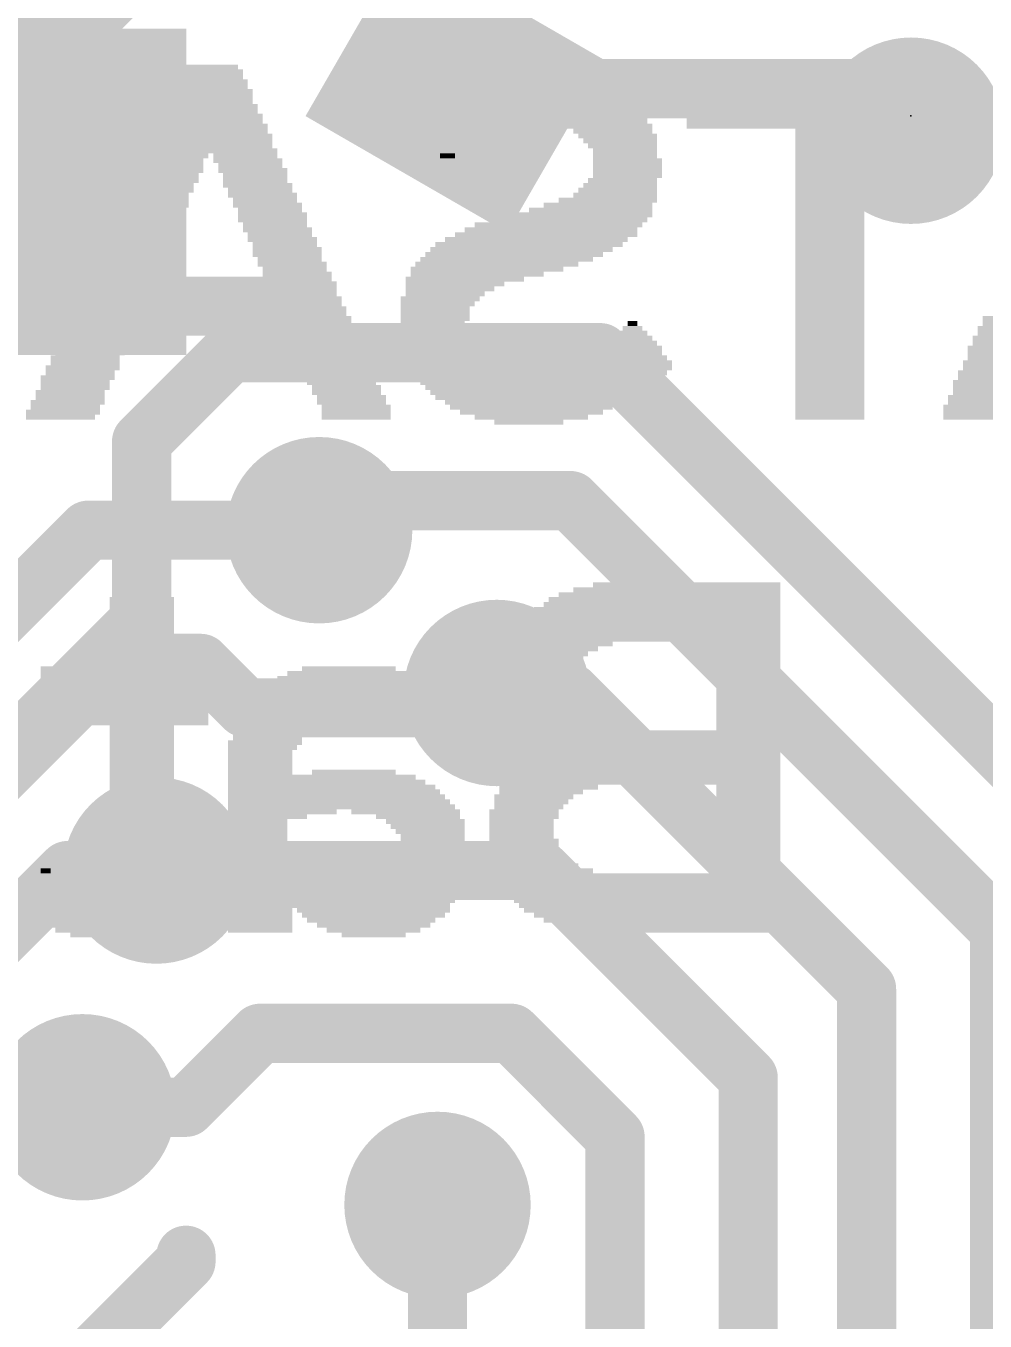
# Model space of a CAD drawing. Extents: x -25.4 to 25.4, y -25.4 to 25.5.
# Drawn here: x 4.71 to 8.83, y 9.69 to 15.25 of the extents above; entities that cross this region are included whole.
import ezdxf

# ---------------------------------------------------------------- set-up
doc = ezdxf.new("R2010")
doc.units = 0
for name, color, linetype in [('1', 12, 'CONTINUOUS'), ('16', 132, 'CONTINUOUS'), ('18', 110, 'CONTINUOUS'), ('20', 53, 'CONTINUOUS'), ('204', 40, 'CONTINUOUS'), ('23', 53, 'CONTINUOUS')]:
    doc.layers.add(name, color=color, linetype=linetype)

# ---------------------------------------------------------------- blocks, each defined once
blk = doc.blocks.new('RECT')
blk.add_solid([(-0.5, -0.5), (0.5, -0.5), (-0.5, 0.5), (0.5, 0.5)])
blk = doc.blocks.new('ROUNDV')
at = {"const_width": 0.5}
blk.add_lwpolyline([(0, -0.25, 1), (0, 0.25, 1), (0, -0.25)], format="xyb", dxfattribs=at)

msp = doc.modelspace()

# ---------------------------------------------------------------- linework, layer by layer
at = {"layer": '1'}
for points, const_width in [([(20.32, 0, 0.4142), (0, 20.32)], 0.254), ([(7.1205, -18.6055, 0.6745), (7.9375, 18.542)], 0.6096), ([(4.8514, 15.24, 1), (4.5466, 15.24)], 0.3048), ([(4.5912, 15.3478, 1), (4.8068, 15.1322)], 0.3048), ([(6.556, 15.0397, 1), (6.556, 14.9127)], 0.127), ([(8.3732, 15.0211, 1), (8.2834, 14.9313)], 0.127), ([(8.3283, 14.9127, 1), (8.3283, 15.0397)], 0.127), ([(8.4641, 14.7506, 1), (8.5539, 14.8404)], 0.127), ([(4.5466, 14.533, 1), (4.8514, 14.533)], 0.3048), ([(4.9775, 13.1445, 1), (4.9775, 13.0175)], 0.127), ([(5.0224, 13.0361, 1), (4.9326, 13.1259)], 0.127), ([(5.969, 13.0175, 1), (5.969, 13.1445)], 0.127), ([(5.08, 12.573, 1), (5.08, 12.446)], 0.127), ([(5.1249, 12.4646, 1), (5.0351, 12.5544)], 0.127), ([(5.5059, 12.5544, 1), (5.4161, 12.4646)], 0.127), ([(5.461, 12.446, 1), (5.461, 12.573)], 0.127), ([(6.7759, 12.3376, 1), (6.6861, 12.4274)], 0.127), ([(5.6515, 12.3825, 1), (5.6515, 12.2555)], 0.127), ([(5.6066, 12.2741, 1), (5.6964, 12.3639)], 0.127), ([(6.6226, 12.3639, 1), (6.7124, 12.2741)], 0.127), ([(6.6675, 12.2555, 1), (6.6675, 12.3825)], 0.127), ([(4.8895, 11.684, 1), (4.8895, 11.557)], 0.127), ([(4.9344, 11.5756, 1), (4.8446, 11.6654)], 0.127), ([(5.2705, 11.557, 1), (5.2705, 11.684)], 0.127), ([(4.953, 10.541, 1), (4.953, 10.668)], 0.127), ([(6.5405, 10.1854, 1), (6.4135, 10.1854)], 0.127), ([(5.461, 9.9695, 1), (5.334, 9.9695)], 0.127), ([(5.4424, 9.8974, 1), (5.3526, 9.9872)], 0.127), ([(5.334, 9.9423, 1), (5.461, 9.9423)], 0.127)]:
    msp.add_lwpolyline(points, format="xyb", dxfattribs=dict(at, const_width=const_width))
for points, const_width in [([(4.699, 15.24), (5.334, 15.875)], 0.6096), ([(4.699, 14.533), (4.699, 15.24)], 0.6096), ([(6.556, 14.9762), (8.3283, 14.9762)], 0.254), ([(8.3283, 14.9762), (8.509, 14.7955)], 0.254), ([(4.108, 12.2115), (4.9775, 13.081)], 0.254), ([(4.9775, 13.081), (5.969, 13.081)], 0.254), ([(4.282, 11.7115), (5.08, 12.5095)], 0.254), ([(5.08, 12.5095), (5.461, 12.5095)], 0.254), ([(5.461, 12.5095), (5.6515, 12.319)], 0.254), ([(6.6675, 12.319), (6.731, 12.3825)], 0.254), ([(5.6515, 12.319), (6.6675, 12.319)], 0.254), ([(4.4805, 11.2115), (4.8895, 11.6205)], 0.254), ([(4.8895, 11.6205), (5.2705, 11.6205)], 0.254), ([(4.3415, 10.6045), (4.953, 10.6045)], 0.254), ([(6.477, 10.1854), (6.477, 9.183)], 0.254), ([(4.6745, 9.2193), (5.3975, 9.9423)], 0.254), ([(5.3975, 9.9423), (5.3975, 9.9695)], 0.254)]:
    msp.add_lwpolyline(points, dxfattribs=dict(at, const_width=const_width))
at = {"layer": '16'}
for points, const_width in [([(20.32, 0, 0.4142), (0, 20.32)], 0.254), ([(8.255, 14.6685, 1), (8.255, 14.5415)], 0.127), ([(8.382, 14.5415, 1), (8.382, 14.6685)], 0.127), ([(5.588, 13.9065, 1), (5.588, 13.7795)], 0.127), ([(5.6329, 13.7981, 1), (5.5431, 13.8879)], 0.127), ([(7.2204, 13.8879, 1), (7.1306, 13.7981)], 0.127), ([(7.1755, 13.7795, 1), (7.1755, 13.9065)], 0.127), ([(5.2705, 13.462, 1), (5.1435, 13.462)], 0.127), ([(5.1621, 13.5069, 1), (5.2519, 13.4171)], 0.127), ([(6.096, 13.2715, 1), (6.096, 13.1445)], 0.127), ([(6.1409, 13.1631, 1), (6.0511, 13.2529)], 0.127), ([(7.0934, 13.2529, 1), (7.0036, 13.1631)], 0.127), ([(7.0485, 13.1445, 1), (7.0485, 13.2715)], 0.127), ([(5.9241, 13.1259, 1), (6.0139, 13.0361)], 0.127), ([(5.2519, 12.6551, 1), (5.1621, 12.7449)], 0.127), ([(5.1435, 12.7, 1), (5.2705, 12.7)], 0.127), ([(6.731, 12.446, 1), (6.731, 12.319)], 0.127), ([(7.0934, 12.4274, 1), (7.0036, 12.3376)], 0.127), ([(7.0485, 12.319, 1), (7.0485, 12.446)], 0.127), ([(5.334, 11.6205, 1), (5.207, 11.6205)], 0.127), ([(5.334, 11.684, 1), (5.334, 11.557)], 0.127), ([(5.3789, 11.5756, 1), (5.2891, 11.6654)], 0.127), ([(6.9664, 11.6654, 1), (6.8766, 11.5756)], 0.127), ([(6.9215, 11.557, 1), (6.9215, 11.684)], 0.127), ([(5.2256, 11.6019, 1), (5.3154, 11.5121)], 0.127), ([(5.207, 11.557, 1), (5.334, 11.557)], 0.127), ([(8.9535, 11.3665, 1), (8.8265, 11.3665)], 0.127), ([(8.8451, 11.3216, 1), (8.9349, 11.4114)], 0.127), ([(8.382, 11.1125, 1), (8.255, 11.1125)], 0.127), ([(8.2736, 11.0676, 1), (8.3634, 11.1574)], 0.127), ([(5.715, 10.9855, 1), (5.715, 10.8585)], 0.127), ([(5.7599, 10.8771, 1), (5.6701, 10.9669)], 0.127), ([(6.8394, 10.9669, 1), (6.7496, 10.8771)], 0.127), ([(6.7945, 10.8585, 1), (6.7945, 10.9855)], 0.127), ([(7.874, 10.7315, 1), (7.747, 10.7315)], 0.127), ([(7.7656, 10.6866, 1), (7.8554, 10.7764)], 0.127), ([(4.953, 10.668, 1), (4.953, 10.541)], 0.127), ([(5.3975, 10.541, 1), (5.3975, 10.668)], 0.127), ([(5.3526, 10.6494, 1), (5.4424, 10.5596)], 0.127), ([(7.3025, 10.4775, 1), (7.1755, 10.4775)], 0.127), ([(7.1941, 10.4326, 1), (7.2839, 10.5224)], 0.127)]:
    msp.add_lwpolyline(points, format="xyb", dxfattribs=dict(at, const_width=const_width))
at = {"layer": '16', "const_width": 0.254}
for points in [[(8.255, 14.605), (8.382, 14.605)], [(5.207, 13.462), (5.588, 13.843)], [(5.588, 13.843), (7.1755, 13.843)], [(7.1755, 13.843), (9.4615, 11.557)], [(5.207, 12.7), (5.207, 13.462)], [(6.096, 13.208), (5.969, 13.081)], [(7.0485, 13.208), (6.096, 13.208)], [(7.0485, 13.208), (8.89, 11.3665)], [(4.318, 11.811), (5.207, 12.7)], [(7.0485, 12.3825), (6.731, 12.3825)], [(8.3185, 11.1125), (7.0485, 12.3825)], [(5.2705, 11.6205), (5.2705, 11.557)], [(5.2705, 11.557), (5.334, 11.6205)], [(5.334, 11.6205), (6.9215, 11.6205)], [(6.9215, 11.6205), (7.8105, 10.7315)], [(8.89, 11.3665), (8.89, 3.302)], [(8.3185, 11.1125), (8.3185, 2.794)], [(5.715, 10.922), (5.3975, 10.6045)], [(6.7945, 10.922), (5.715, 10.922)], [(7.239, 10.4775), (6.7945, 10.922)], [(7.8105, 2.4765), (7.8105, 10.7315)], [(5.3975, 10.6045), (4.953, 10.6045)], [(7.239, 9.398), (7.239, 10.4775)]]:
    msp.add_lwpolyline(points, dxfattribs=at)
at = {"layer": '20', "const_width": 0.0254}
msp.add_lwpolyline([(-3.4925, 25.146, 14.4823), (3.4925, 25.146)], format="xyb", dxfattribs=at)
at = {"layer": '23'}
msp.add_point((8.509, 14.859), dxfattribs=at)

# ---------------------------------------------------------------- block references
at = {"layer": '1', "xscale": 0.85, "rotation": 240}
msp.add_blockref('RECT', (6.556, 14.9762), dxfattribs=at)
at = {"layer": '1', "xscale": 1.4, "yscale": 1.4, "rotation": 180}
msp.add_blockref('RECT', (4.699, 14.533), dxfattribs=at)
at = {"layer": '18', "xscale": 0.8001, "yscale": 0.8001}
for p in [(8.509, 14.7955), (8.509, 14.7955), (5.969, 13.081), (5.969, 13.081), (6.731, 12.3825), (6.731, 12.3825), (5.2705, 11.6205), (5.2705, 11.6205), (4.953, 10.6045), (4.953, 10.6045), (6.477, 10.1854), (6.477, 10.1854)]:
    msp.add_blockref('ROUNDV', p, dxfattribs=at)
at = {"layer": '204', "yscale": 0.0212, "rotation": 180}
for p, xscale in [((5.4935, 15.069), 0.254), ((6.9117, 15.069), 0.2963), ((5.4935, 15.0267), 0.2963), ((5.5041, 15.0056), 0.3175), ((5.5041, 15.0479), 0.2752), ((6.8905, 15.0056), 0.6773), ((6.8905, 15.0267), 0.5926), ((6.8905, 15.0479), 0.4656), ((8.1604, 15.0479), 1.2276), ((8.1604, 15.0267), 1.2276), ((8.1604, 15.0056), 1.2276), ((5.4935, 14.9421), 0.381), ((5.4935, 14.9844), 0.3387), ((5.5041, 14.9632), 0.3598), ((6.8693, 14.9421), 0.889), ((6.8799, 14.9632), 0.8255), ((6.8799, 14.9844), 0.7408), ((8.1604, 14.9844), 1.2276), ((8.1604, 14.9632), 1.2276), ((8.1604, 14.9421), 1.2276), ((5.4935, 14.8997), 0.4233), ((5.4935, 14.9209), 0.381), ((6.8693, 14.8997), 0.9736), ((6.8693, 14.9209), 0.9313), ((8.1604, 14.9209), 1.2276), ((8.1604, 14.8997), 1.2276), ((5.4935, 14.8362), 0.4656), ((5.4935, 14.8786), 0.4233), ((5.5041, 14.8574), 0.4445), ((6.8587, 14.8786), 0.9948), ((6.8799, 14.8574), 0.9948), ((6.8799, 14.8362), 0.9948), ((8.1604, 14.8786), 1.2276), ((8.1604, 14.8574), 1.2276), ((8.1604, 14.8362), 1.2276), ((5.4935, 14.7939), 0.508), ((5.5041, 14.8151), 0.4868), ((6.6048, 14.8151), 0.4022), ((6.5836, 14.7939), 0.3175), ((7.208, 14.8151), 0.381), ((7.2291, 14.7939), 0.3387), ((8.1604, 14.8151), 1.2276), ((8.1604, 14.7939), 0.2963), ((5.4935, 14.7516), 0.5503), ((5.4935, 14.7304), 0.5503), ((5.5041, 14.7727), 0.5291), ((6.5624, 14.7727), 0.2328), ((6.5413, 14.7516), 0.1905), ((6.5413, 14.7304), 0.1482), ((7.2503, 14.7727), 0.3387), ((7.2609, 14.7516), 0.3175), ((7.2715, 14.7304), 0.2963), ((8.1604, 14.7727), 0.2963), ((8.1604, 14.7516), 0.2963), ((8.1604, 14.7304), 0.2963), ((5.3454, 14.6881), 0.2963), ((5.3348, 14.6669), 0.2752), ((5.5041, 14.7092), 0.5715), ((5.6523, 14.6881), 0.2752), ((5.6629, 14.6669), 0.2963), ((6.5307, 14.7092), 0.0847), ((6.5201, 14.6881), 0.0635), ((7.2926, 14.6669), 0.2963), ((7.2821, 14.7092), 0.2752), ((7.2821, 14.6881), 0.2752), ((8.1604, 14.7092), 0.2963), ((8.1604, 14.6881), 0.2963), ((8.1604, 14.6669), 0.2963), ((5.3242, 14.6457), 0.2963), ((5.3242, 14.6246), 0.2963), ((5.684, 14.6246), 0.2963), ((5.6735, 14.6457), 0.2752), ((7.2926, 14.6457), 0.2963), ((7.2926, 14.6246), 0.2963), ((8.1604, 14.6457), 0.2963), ((8.1604, 14.6246), 0.2963), ((5.2819, 14.5611), 0.2963), ((5.3031, 14.6034), 0.2963), ((5.3031, 14.5822), 0.2963), ((5.6946, 14.6034), 0.2752), ((5.6946, 14.5822), 0.2752), ((5.7052, 14.5611), 0.2963), ((7.2609, 14.5611), 0.3175), ((7.2715, 14.5822), 0.2963), ((7.2926, 14.6034), 0.2963), ((8.1604, 14.6034), 0.2963), ((8.1604, 14.5822), 0.2963), ((8.1604, 14.5611), 0.2963), ((5.2607, 14.4976), 0.2963), ((5.2713, 14.5187), 0.2752), ((5.2819, 14.5399), 0.2963), ((5.7158, 14.5399), 0.2752), ((5.7264, 14.5187), 0.2963), ((5.737, 14.4976), 0.2752), ((7.208, 14.4976), 0.4233), ((7.2397, 14.5187), 0.3598), ((7.2503, 14.5399), 0.3387), ((8.1604, 14.5399), 0.2963), ((8.1604, 14.5187), 0.2963), ((8.1604, 14.4976), 0.2963), ((5.2396, 14.4552), 0.2963), ((5.2607, 14.4764), 0.2963), ((5.7475, 14.4764), 0.2963), ((5.7581, 14.4552), 0.2752), ((7.1339, 14.4552), 0.5291), ((7.1656, 14.4764), 0.4656), ((8.1604, 14.4764), 0.2963), ((8.1604, 14.4552), 0.2963), ((5.2184, 14.4129), 0.2963), ((5.2184, 14.3917), 0.2963), ((5.2396, 14.4341), 0.2963), ((5.7687, 14.4341), 0.2963), ((5.7687, 14.4129), 0.2963), ((5.7793, 14.3917), 0.2752), ((6.9963, 14.3917), 0.7196), ((7.0387, 14.4129), 0.6773), ((7.0916, 14.4341), 0.6138), ((8.1604, 14.4341), 0.2963), ((8.1604, 14.4129), 0.2963), ((8.1604, 14.3917), 0.2963), ((5.1972, 14.3494), 0.2963), ((5.2078, 14.3706), 0.2752), ((5.7899, 14.3706), 0.2963), ((5.8005, 14.3494), 0.2752), ((6.9434, 14.3494), 0.7831), ((6.9646, 14.3706), 0.7408), ((8.1604, 14.3706), 0.2963), ((8.1604, 14.3494), 0.2963), ((5.1761, 14.3071), 0.2963), ((5.1761, 14.2859), 0.2963), ((5.1972, 14.3282), 0.2963), ((5.811, 14.3282), 0.2963), ((5.8216, 14.3071), 0.2752), ((5.8322, 14.2859), 0.2963), ((6.8376, 14.2859), 0.7831), ((6.8693, 14.3071), 0.8043), ((6.9011, 14.3282), 0.7831), ((8.1604, 14.3282), 0.2963), ((8.1604, 14.3071), 0.2963), ((8.1604, 14.2859), 0.2963), ((5.1337, 14.2224), 0.2963), ((5.1549, 14.2647), 0.2963), ((5.1549, 14.2436), 0.2963), ((5.8322, 14.2647), 0.2963), ((5.8428, 14.2436), 0.2752), ((5.8534, 14.2224), 0.2963), ((6.7317, 14.2224), 0.6985), ((6.7741, 14.2436), 0.7408), ((6.8058, 14.2647), 0.762), ((8.1604, 14.2647), 0.2963), ((8.1604, 14.2436), 0.2963), ((8.1604, 14.2224), 0.2963), ((5.1337, 14.2012), 0.2963), ((5.1337, 14.1801), 0.2963), ((5.8639, 14.2012), 0.2752), ((5.8745, 14.1801), 0.2963), ((6.6894, 14.2012), 0.6561), ((6.6471, 14.1801), 0.5715), ((8.1604, 14.2012), 0.2963), ((8.1604, 14.1801), 0.2963), ((5.4935, 14.1166), 1.1006), ((5.4935, 14.1589), 1.0583), ((5.5041, 14.1378), 1.0795), ((6.5942, 14.1589), 0.508), ((6.5518, 14.1378), 0.4233), ((6.5307, 14.1166), 0.381), ((8.1604, 14.1589), 0.2963), ((8.1604, 14.1378), 0.2963), ((8.1604, 14.1166), 0.2963), ((5.4935, 14.0743), 1.143), ((5.4935, 14.0531), 1.143), ((5.4935, 14.0954), 1.1006), ((6.4883, 14.0743), 0.3387), ((6.4778, 14.0531), 0.3175), ((6.5095, 14.0954), 0.3387), ((8.1604, 14.0954), 0.2963), ((8.1604, 14.0743), 0.2963), ((8.1604, 14.0531), 0.2963), ((5.4935, 14.0108), 1.1853), ((5.5041, 14.0319), 1.1641), ((6.4672, 14.0319), 0.2963), ((6.4672, 14.0108), 0.2963), ((8.1604, 14.0319), 0.2963), ((8.1604, 14.0108), 0.2963), ((5.4935, 13.9684), 1.2276), ((5.5041, 13.9473), 1.2488), ((5.5041, 13.9896), 1.2065), ((6.4672, 13.9896), 0.2963), ((6.4566, 13.9684), 0.2752), ((6.4672, 13.9473), 0.2963), ((7.3138, 13.9473), 0.0847), ((7.3138, 13.9684), 0.0423), ((8.1604, 13.9896), 0.2963), ((8.1604, 13.9684), 0.2963), ((8.1604, 13.9473), 0.2963), ((9.4198, 13.9473), 1.2488), ((9.4198, 13.9896), 1.2065), ((9.4198, 13.9684), 1.2065), ((5.4935, 13.9261), 1.2699), ((5.0067, 13.9049), 0.2963), ((5.9909, 13.9049), 0.2752), ((6.4672, 13.9261), 0.2963), ((6.4672, 13.9049), 0.2963), ((7.3032, 13.9049), 0.1905), ((7.3138, 13.9261), 0.127), ((8.1604, 13.9261), 0.2963), ((8.1604, 13.9049), 0.2963), ((8.9224, 13.9049), 0.2963), ((9.4198, 13.9261), 1.2488), ((4.9856, 13.8626), 0.2963), ((4.9856, 13.8414), 0.2963), ((5.0067, 13.8838), 0.2963), ((6.0015, 13.8838), 0.2963), ((6.0015, 13.8626), 0.2963), ((6.0227, 13.8414), 0.2963), ((6.4883, 13.8838), 0.2963), ((6.4989, 13.8626), 0.3175), ((6.5095, 13.8414), 0.3387), ((7.2715, 13.8414), 0.3387), ((7.2926, 13.8626), 0.2963), ((7.3032, 13.8838), 0.2328), ((8.1604, 13.8838), 0.2963), ((8.1604, 13.8626), 0.2963), ((8.1604, 13.8414), 0.2963), ((8.9118, 13.8626), 0.3175), ((8.9012, 13.8414), 0.2963), ((8.9224, 13.8838), 0.2963), ((4.9538, 13.7779), 0.3175), ((4.9644, 13.8203), 0.2963), ((4.9644, 13.7991), 0.2963), ((6.0227, 13.8203), 0.2963), ((6.0439, 13.7991), 0.2963), ((6.0439, 13.7779), 0.2963), ((6.5201, 13.8203), 0.3598), ((6.5624, 13.7991), 0.4022), ((6.9222, 13.7779), 1.1218), ((7.2291, 13.7991), 0.508), ((7.2609, 13.8203), 0.4022), ((8.1604, 13.8203), 0.2963), ((8.1604, 13.7991), 0.2963), ((8.1604, 13.7779), 0.2963), ((8.8801, 13.7991), 0.2963), ((8.8801, 13.7779), 0.2963), ((8.9012, 13.8203), 0.2963), ((4.9327, 13.7356), 0.3175), ((4.9432, 13.7568), 0.2963), ((6.0544, 13.7568), 0.2752), ((6.065, 13.7356), 0.2963), ((6.9222, 13.7568), 1.0795), ((6.9117, 13.7356), 1.0583), ((8.1604, 13.7568), 0.2963), ((8.1604, 13.7356), 0.2963), ((8.8695, 13.7568), 0.3175), ((8.8589, 13.7356), 0.2963), ((4.9009, 13.6721), 0.2963), ((4.9221, 13.7144), 0.2963), ((4.9221, 13.6933), 0.2963), ((6.065, 13.7144), 0.2963), ((6.0862, 13.6933), 0.2963), ((6.0862, 13.6721), 0.2963), ((6.9117, 13.7144), 1.016), ((6.9117, 13.6933), 0.9736), ((6.9011, 13.6721), 0.9101), ((8.1604, 13.7144), 0.2963), ((8.1604, 13.6933), 0.2963), ((8.1604, 13.6721), 0.2963), ((8.8483, 13.7144), 0.3175), ((8.8377, 13.6933), 0.2963), ((8.8377, 13.6721), 0.2963), ((4.8903, 13.6298), 0.3175), ((4.8797, 13.6086), 0.2963), ((4.9009, 13.6509), 0.2963), ((6.1074, 13.6509), 0.2963), ((6.1074, 13.6298), 0.2963), ((6.1285, 13.6086), 0.2963), ((6.8905, 13.6509), 0.8466), ((6.9011, 13.6298), 0.7831), ((6.8799, 13.6086), 0.6985), ((8.1604, 13.6509), 0.2963), ((8.1604, 13.6298), 0.2963), ((8.1604, 13.6086), 0.2963), ((8.806, 13.6086), 0.3175), ((8.8166, 13.6509), 0.2963), ((8.8166, 13.6298), 0.2963), ((4.8692, 13.5874), 0.3175), ((4.8586, 13.5663), 0.2963), ((6.1285, 13.5874), 0.2963), ((6.1285, 13.5663), 0.2963), ((6.8799, 13.5874), 0.6138), ((6.8799, 13.5663), 0.4868), ((8.1604, 13.5874), 0.2963), ((8.1604, 13.5663), 0.2963), ((8.7954, 13.5874), 0.2963), ((8.7954, 13.5663), 0.2963), ((6.8693, 13.5451), 0.2963), ((7.5466, 12.8466), 0.8043), ((5.2078, 12.7831), 0.2752), ((7.4514, 12.7831), 0.9948), ((7.4726, 12.8043), 0.9525), ((7.5043, 12.8255), 0.889), ((5.2078, 12.762), 0.2752), ((5.2078, 12.7408), 0.2752), ((5.2078, 12.7196), 0.2752), ((7.4091, 12.7196), 1.0795), ((7.4196, 12.7408), 1.0583), ((7.4408, 12.762), 1.016), ((5.2078, 12.6985), 0.2752), ((5.2078, 12.6773), 0.2752), ((7.3985, 12.6985), 1.1006), ((7.3985, 12.6773), 1.1006), ((5.2078, 12.6561), 0.2752), ((5.2078, 12.635), 0.2752), ((5.2078, 12.6138), 0.2752), ((7.3773, 12.635), 1.143), ((7.3773, 12.6138), 1.143), ((7.3879, 12.6561), 1.1218), ((5.2078, 12.5926), 0.2752), ((5.2078, 12.5715), 0.2752), ((6.9752, 12.5715), 0.381), ((7.0175, 12.5926), 0.4233), ((7.8112, 12.5926), 0.2752), ((7.8112, 12.5715), 0.2752), ((5.2078, 12.5503), 0.2752), ((5.2078, 12.5291), 0.2752), ((5.2078, 12.508), 0.2752), ((6.9434, 12.5291), 0.3175), ((6.954, 12.5503), 0.3387), ((6.9328, 12.508), 0.2963), ((7.8112, 12.5503), 0.2752), ((7.8112, 12.5291), 0.2752), ((7.8112, 12.508), 0.2752), ((5.1337, 12.4868), 0.7196), ((5.1337, 12.4657), 0.7196), ((5.1337, 12.4445), 0.7196), ((6.1074, 12.4445), 0.635), ((6.1074, 12.4657), 0.5503), ((6.0968, 12.4868), 0.4022), ((6.9222, 12.4657), 0.2752), ((6.9222, 12.4445), 0.2752), ((6.9328, 12.4868), 0.2963), ((7.8112, 12.4868), 0.2752), ((7.8112, 12.4657), 0.2752), ((7.8112, 12.4445), 0.2752), ((5.1337, 12.4233), 0.7196), ((5.1337, 12.4022), 0.7196), ((6.1179, 12.4022), 0.7831), ((6.1179, 12.4233), 0.7408), ((6.9222, 12.4233), 0.2752), ((6.9222, 12.4022), 0.2752), ((7.8112, 12.4233), 0.2752), ((7.8112, 12.4022), 0.2752), ((5.1337, 12.381), 0.7196), ((5.1337, 12.3598), 0.7196), ((5.1337, 12.3387), 0.7196), ((6.0756, 12.3387), 0.8255), ((6.0862, 12.3598), 0.8043), ((6.1074, 12.381), 0.8043), ((6.9222, 12.381), 0.2752), ((6.9328, 12.3598), 0.2963), ((6.9434, 12.3387), 0.2752), ((7.8112, 12.381), 0.2752), ((7.8112, 12.3598), 0.2752), ((7.8112, 12.3387), 0.2752), ((5.1337, 12.3175), 0.7196), ((5.1337, 12.2963), 0.7196), ((5.1337, 12.2752), 0.7196), ((6.0439, 12.2752), 0.8466), ((6.065, 12.3175), 0.8466), ((6.0544, 12.2963), 0.8255), ((6.954, 12.3175), 0.2963), ((6.9646, 12.2963), 0.3175), ((6.9857, 12.2752), 0.3175), ((7.8112, 12.3175), 0.2752), ((7.8112, 12.2963), 0.2752), ((7.8112, 12.2752), 0.2752), ((5.1337, 12.254), 0.7196), ((5.2078, 12.2328), 0.2752), ((5.7793, 12.2328), 0.3598), ((5.8322, 12.254), 0.4233), ((6.3402, 12.254), 0.254), ((6.3719, 12.2328), 0.1482), ((7.0069, 12.254), 0.3598), ((7.0704, 12.2328), 0.4445), ((7.8112, 12.254), 0.2752), ((7.8112, 12.2328), 0.2752), ((5.2078, 12.2117), 0.2752), ((5.2078, 12.1905), 0.2752), ((5.2078, 12.1693), 0.2752), ((5.737, 12.1693), 0.3175), ((5.7475, 12.1905), 0.2963), ((5.7687, 12.2117), 0.3387), ((6.4037, 12.2117), 0.0847), ((7.4091, 12.2117), 1.0795), ((7.4196, 12.1905), 1.0583), ((7.4302, 12.1693), 1.0371), ((5.2078, 12.1482), 0.2752), ((5.2078, 12.127), 0.2752), ((5.7264, 12.1482), 0.2963), ((5.7158, 12.127), 0.2752), ((7.4514, 12.1482), 0.9948), ((7.4514, 12.127), 0.9948), ((5.2078, 12.1058), 0.2752), ((5.2078, 12.0847), 0.2752), ((5.2078, 12.0635), 0.2752), ((5.7158, 12.1058), 0.2752), ((5.7158, 12.0847), 0.2752), ((5.7158, 12.0635), 0.2752), ((7.3879, 12.0635), 1.1218), ((7.4091, 12.0847), 1.0795), ((7.4302, 12.1058), 1.0371), ((5.2078, 12.0423), 0.2752), ((5.2078, 12.0212), 0.2752), ((5.2078, 12), 0.2752), ((5.7158, 12.0423), 0.2752), ((6.0015, 12), 0.8466), ((5.9804, 12.0212), 0.8043), ((6.1179, 12.0423), 0.3598), ((7.3561, 12), 1.1853), ((7.3667, 12.0212), 1.1641), ((7.3773, 12.0423), 1.143), ((5.2078, 11.9788), 0.2752), ((5.2078, 11.9577), 0.2752), ((6.0227, 11.9788), 0.889), ((6.0333, 11.9577), 0.9101), ((6.9222, 11.9577), 0.3598), ((6.954, 11.9788), 0.4233), ((7.8112, 11.9788), 0.2752), ((7.8112, 11.9577), 0.2752), ((5.2078, 11.9365), 0.2752), ((5.2078, 11.9153), 0.2752), ((5.2078, 11.8942), 0.2752), ((6.0544, 11.9153), 0.9525), ((6.0439, 11.9365), 0.9313), ((6.065, 11.8942), 0.9736), ((6.8799, 11.9153), 0.3175), ((6.8693, 11.8942), 0.2963), ((6.8905, 11.9365), 0.3387), ((7.8112, 11.9365), 0.2752), ((7.8112, 11.9153), 0.2752), ((7.8112, 11.8942), 0.2752), ((5.2078, 11.873), 0.2752), ((5.2078, 11.8518), 0.2752), ((5.2078, 11.8307), 0.2752), ((5.7475, 11.8518), 0.3387), ((5.811, 11.873), 0.4656), ((5.7052, 11.8307), 0.254), ((6.3402, 11.873), 0.4657), ((6.3931, 11.8518), 0.3598), ((6.4248, 11.8307), 0.3387), ((6.8376, 11.8307), 0.2752), ((6.8482, 11.873), 0.2963), ((6.8482, 11.8518), 0.2963), ((7.8112, 11.873), 0.2752), ((7.8112, 11.8518), 0.2752), ((7.8112, 11.8307), 0.2752), ((5.2078, 11.8095), 0.2752), ((5.2078, 11.7883), 0.2752), ((5.7052, 11.8095), 0.254), ((5.7052, 11.7883), 0.254), ((6.4354, 11.8095), 0.3175), ((6.446, 11.7883), 0.2963), ((6.8376, 11.8095), 0.2752), ((6.8376, 11.7883), 0.2752), ((7.8112, 11.8095), 0.2752), ((7.8112, 11.7883), 0.2752), ((5.2078, 11.7672), 0.2752), ((5.2078, 11.746), 0.2752), ((5.2078, 11.7248), 0.2752), ((5.7052, 11.7672), 0.254), ((5.7052, 11.746), 0.254), ((5.7158, 11.7248), 0.2752), ((6.4566, 11.7672), 0.2752), ((6.4566, 11.746), 0.2752), ((6.4778, 11.7248), 0.2752), ((6.8376, 11.7672), 0.2752), ((6.8482, 11.746), 0.2963), ((6.8482, 11.7248), 0.2963), ((7.8112, 11.7672), 0.2752), ((7.8112, 11.746), 0.2752), ((7.8112, 11.7248), 0.2752), ((5.2078, 11.7037), 0.2752), ((5.2078, 11.6825), 0.2752), ((5.7158, 11.7037), 0.2752), ((5.7158, 11.6825), 0.2752), ((6.4778, 11.7037), 0.2752), ((6.4778, 11.6825), 0.2752), ((6.8587, 11.6825), 0.3175), ((6.8482, 11.7037), 0.2963), ((7.8112, 11.7037), 0.2752), ((7.8112, 11.6825), 0.2752), ((4.7951, 11.619), 0.0423), ((5.1972, 11.619), 0.2963), ((5.2078, 11.6614), 0.2752), ((5.2078, 11.6402), 0.2752), ((5.7475, 11.619), 0.3387), ((5.7264, 11.6614), 0.2963), ((5.737, 11.6402), 0.3175), ((6.4566, 11.6402), 0.2752), ((6.4566, 11.619), 0.2752), ((6.4778, 11.6614), 0.2752), ((6.8693, 11.6614), 0.3387), ((6.9011, 11.6402), 0.3598), ((6.9328, 11.619), 0.4233), ((7.8112, 11.6614), 0.2752), ((7.8112, 11.6402), 0.2752), ((7.8112, 11.619), 0.2752), ((5.0596, 11.5767), 0.5715), ((5.0596, 11.5555), 0.5715), ((4.8162, 11.5979), 0.0847), ((5.1761, 11.5979), 0.3387), ((5.7581, 11.5979), 0.3598), ((5.7687, 11.5767), 0.381), ((5.8005, 11.5555), 0.4445), ((6.4143, 11.5555), 0.3598), ((6.4354, 11.5767), 0.3175), ((6.446, 11.5979), 0.2963), ((7.335, 11.5979), 1.2276), ((7.3456, 11.5767), 1.2065), ((7.3456, 11.5555), 1.2065), ((5.0596, 11.5344), 0.5715), ((5.0596, 11.5132), 0.5715), ((6.0756, 11.5344), 0.9948), ((6.0756, 11.5132), 0.9948), ((7.3561, 11.5344), 1.1853), ((7.3667, 11.5132), 1.1641), ((5.0385, 11.4497), 0.5292), ((5.0491, 11.492), 0.5503), ((5.0491, 11.4709), 0.5503), ((6.0544, 11.4709), 0.9525), ((6.065, 11.492), 0.9736), ((5.7158, 11.4497), 0.2752), ((6.2026, 11.4497), 0.6561), ((7.3773, 11.492), 1.143), ((7.3879, 11.4709), 1.1218), ((7.3985, 11.4497), 1.1006), ((5.0279, 11.4285), 0.508), ((5.0173, 11.4074), 0.4868), ((5.0173, 11.3862), 0.4445), ((5.7158, 11.4285), 0.2752), ((5.7158, 11.4074), 0.2752), ((5.7158, 11.3862), 0.2752), ((6.2026, 11.4285), 0.6138), ((6.192, 11.4074), 0.5503), ((6.2026, 11.3862), 0.4868), ((7.4196, 11.4285), 1.0583), ((7.4408, 11.4074), 1.016), ((7.4726, 11.3862), 0.9525), ((5.0173, 11.365), 0.3598), ((5.0173, 11.3439), 0.2328), ((5.7158, 11.365), 0.2752), ((6.2026, 11.365), 0.4022), ((6.2026, 11.3439), 0.2752), ((7.5149, 11.365), 0.8678)]:
    msp.add_blockref('RECT', p, dxfattribs=dict(at, xscale=xscale))

doc.saveas('drawing.dxf')
